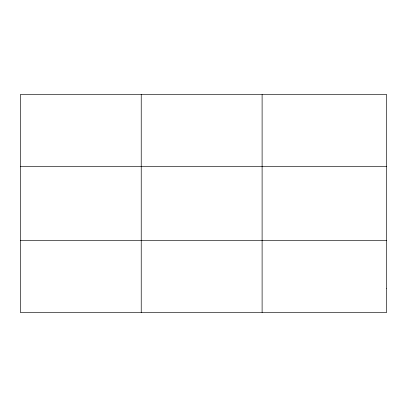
<?xml version="1.0" encoding="UTF-8"?>
<svg xmlns="http://www.w3.org/2000/svg" width="407" height="407" viewBox="0 0 407 407"><rect width="100%" height="100%" fill="white"/><g stroke="black" fill="none" stroke-linecap="round" stroke-linejoin="round"><path stroke-width="0.61" d="M141.229 94.531L141.229 312.469M262.108 94.531L262.108 312.469M20.35 166.453L386.65 166.453M20.35 240.547L386.65 240.547M386.65 288.497L386.65 312.469L20.35 312.469L20.35 94.531L386.65 94.531L386.65 288.497"/></g></svg>
